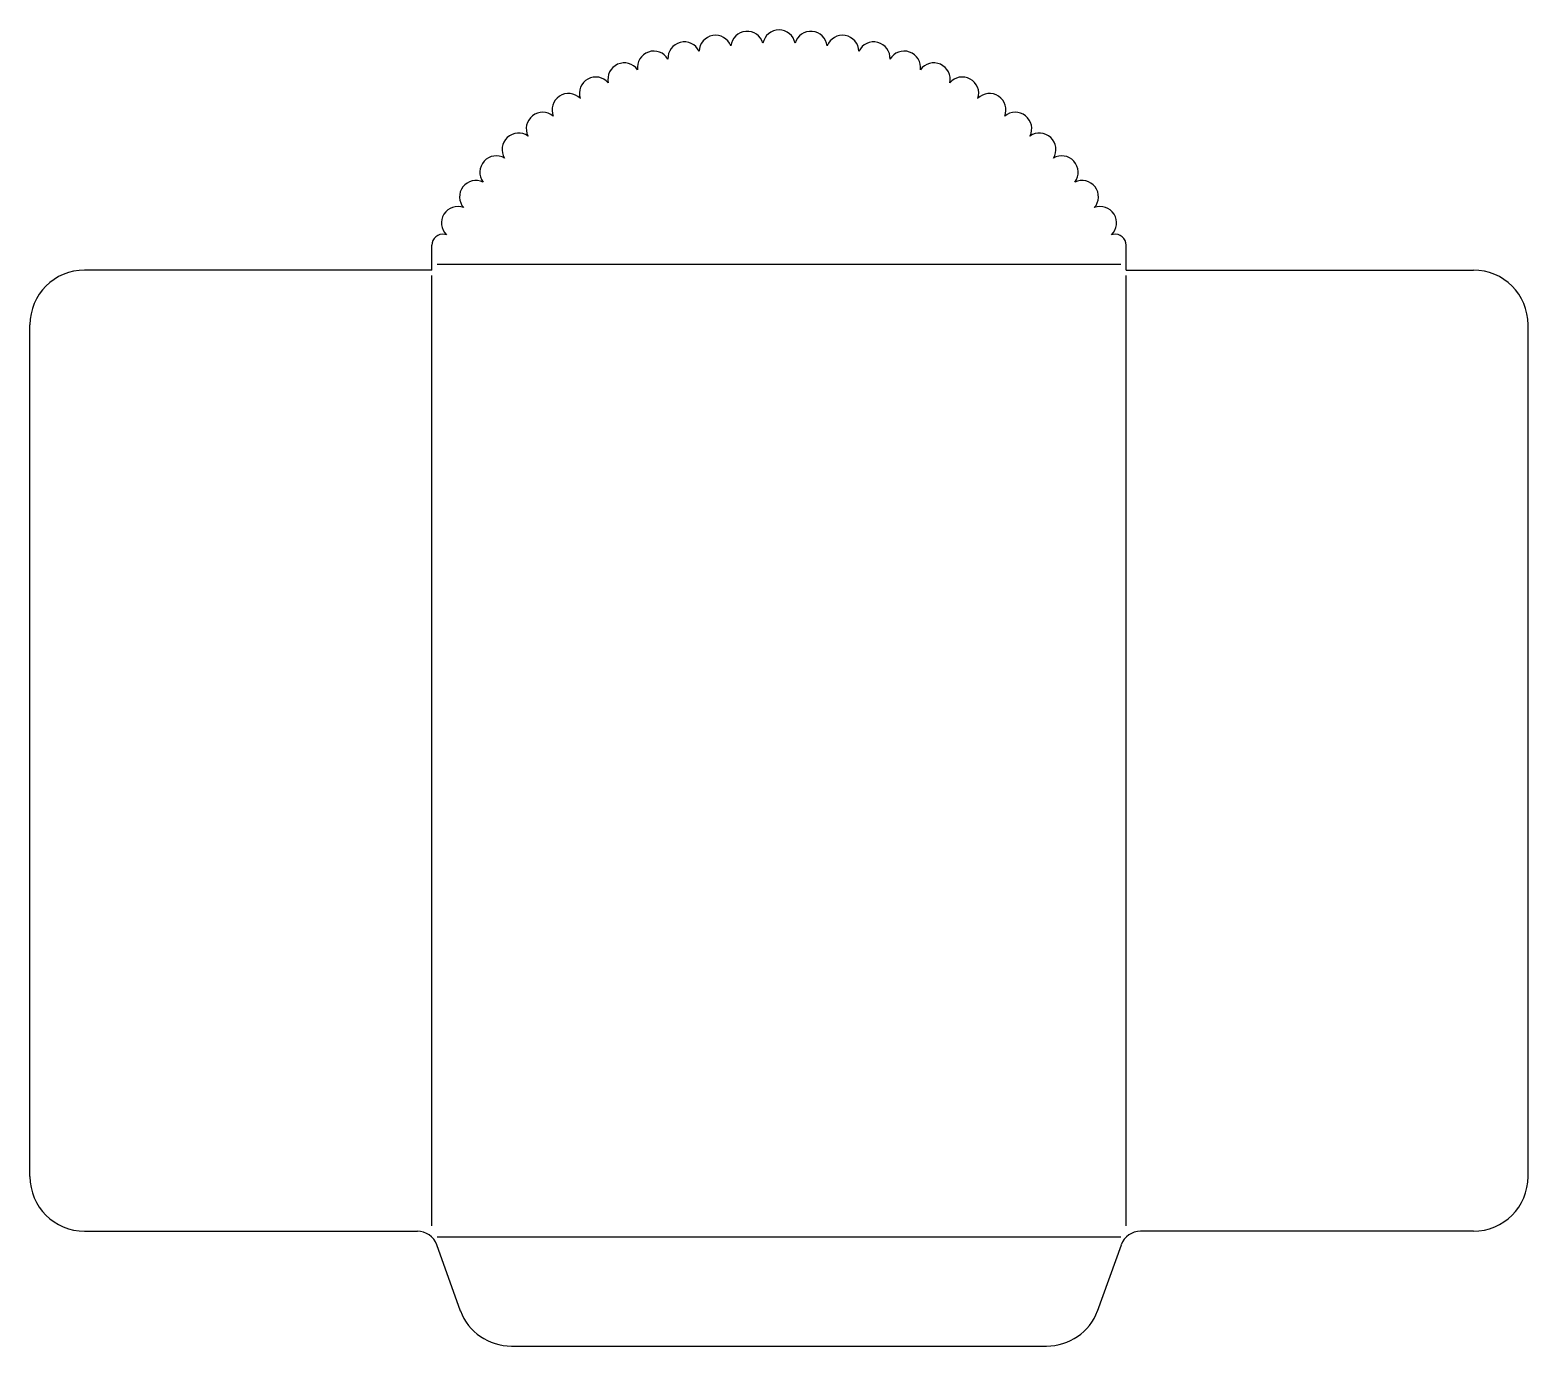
# Model space of a CAD drawing. Extents: x 653 to 853, y 285 to 461.
import ezdxf

# ---------------------------------------------------------------- set-up
doc = ezdxf.new("R2010")
doc.units = 0
doc.layers.get('0').update_dxf_attribs({"linetype": 'CONTINUOUS'})

msp = doc.modelspace()

# ---------------------------------------------------------------- linework, layer by layer
for p, q in [((707.1, 428.48), (707.1, 431.8)), ((799.79, 428.48), (799.79, 431.8)), ((707.1, 428.48), (660.74, 428.48)), ((799.06, 429.21), (707.83, 429.21)), ((799.79, 428.48), (846.15, 428.48)), ((707.1, 300.89), (707.1, 427.75)), ((799.8, 300.89), (799.8, 427.75)), ((653.45, 307.46), (653.45, 421.18)), ((853.45, 307.46), (853.45, 421.18)), ((660.74, 300.16), (705.17, 300.16)), ((846.15, 300.16), (801.72, 300.16)), ((710.91, 289.51), (707.75, 298.35)), ((707.83, 299.43), (799.07, 299.43)), ((795.98, 289.51), (799.15, 298.35)), ((717.72, 284.83), (789.17, 284.83))]:
    msp.add_line(p, q)
for centre, radius, start, end in [((749.2, 458.16), 2.19, 16.1481, 173.4519), ((753.45, 458.34), 2.19, 11.3481, 168.6519), ((757.7, 458.16), 2.19, 6.5481, 163.8519), ((740.81, 456.75), 2.19, 25.7481, 183.0519), ((744.97, 457.63), 2.19, 20.9481, 178.2519), ((761.92, 457.63), 2.19, 1.7481, 159.0519), ((766.08, 456.75), 2.19, 356.9481, 154.2519), ((732.79, 453.95), 2.19, 35.3481, 192.6519), ((736.74, 455.52), 2.19, 30.5481, 187.8519), ((770.15, 455.52), 2.19, 352.1481, 149.4519), ((774.11, 453.95), 2.19, 347.3481, 144.6519), ((728.98, 452.06), 2.19, 40.1481, 197.4519), ((777.92, 452.06), 2.19, 342.5481, 139.8519), ((725.34, 449.86), 2.19, 44.9481, 202.2519), ((781.55, 449.86), 2.19, 337.7481, 135.0519), ((721.89, 447.36), 2.19, 49.7481, 207.0519), ((785, 447.36), 2.19, 332.9481, 130.2519), ((718.67, 444.58), 2.19, 54.5481, 211.8519), ((788.22, 444.58), 2.19, 328.1481, 125.4519), ((715.7, 441.54), 2.19, 59.3481, 216.6519), ((791.19, 441.54), 2.19, 323.3481, 120.6519), ((712.99, 438.26), 2.19, 64.1481, 221.4519), ((793.9, 438.26), 2.19, 318.5481, 115.8519), ((710.56, 434.77), 2.19, 68.9481, 226.2519), ((796.33, 434.77), 2.19, 313.7481, 111.0519), ((708.56, 431.8), 1.46, 79.9002, 180), ((708.43, 431.08), 2.19, 73.7481, 79.9002), ((798.46, 431.08), 2.19, 100.0998, 106.2519), ((798.33, 431.8), 1.46, 360, 100.0998), ((660.74, 421.18), 7.3, 90, 180), ((846.15, 421.18), 7.3, 0, 90), ((660.74, 307.46), 7.3, 180, 270), ((846.15, 307.46), 7.3, 270, 0), ((705.17, 297.42), 2.74, 19.6985, 90), ((801.72, 297.42), 2.74, 90, 160.3015), ((717.72, 292.13), 7.3, 201.0253, 270), ((789.17, 292.13), 7.3, 270, 338.9747)]:
    msp.add_arc(centre, radius, start, end)

doc.saveas('drawing.dxf')
